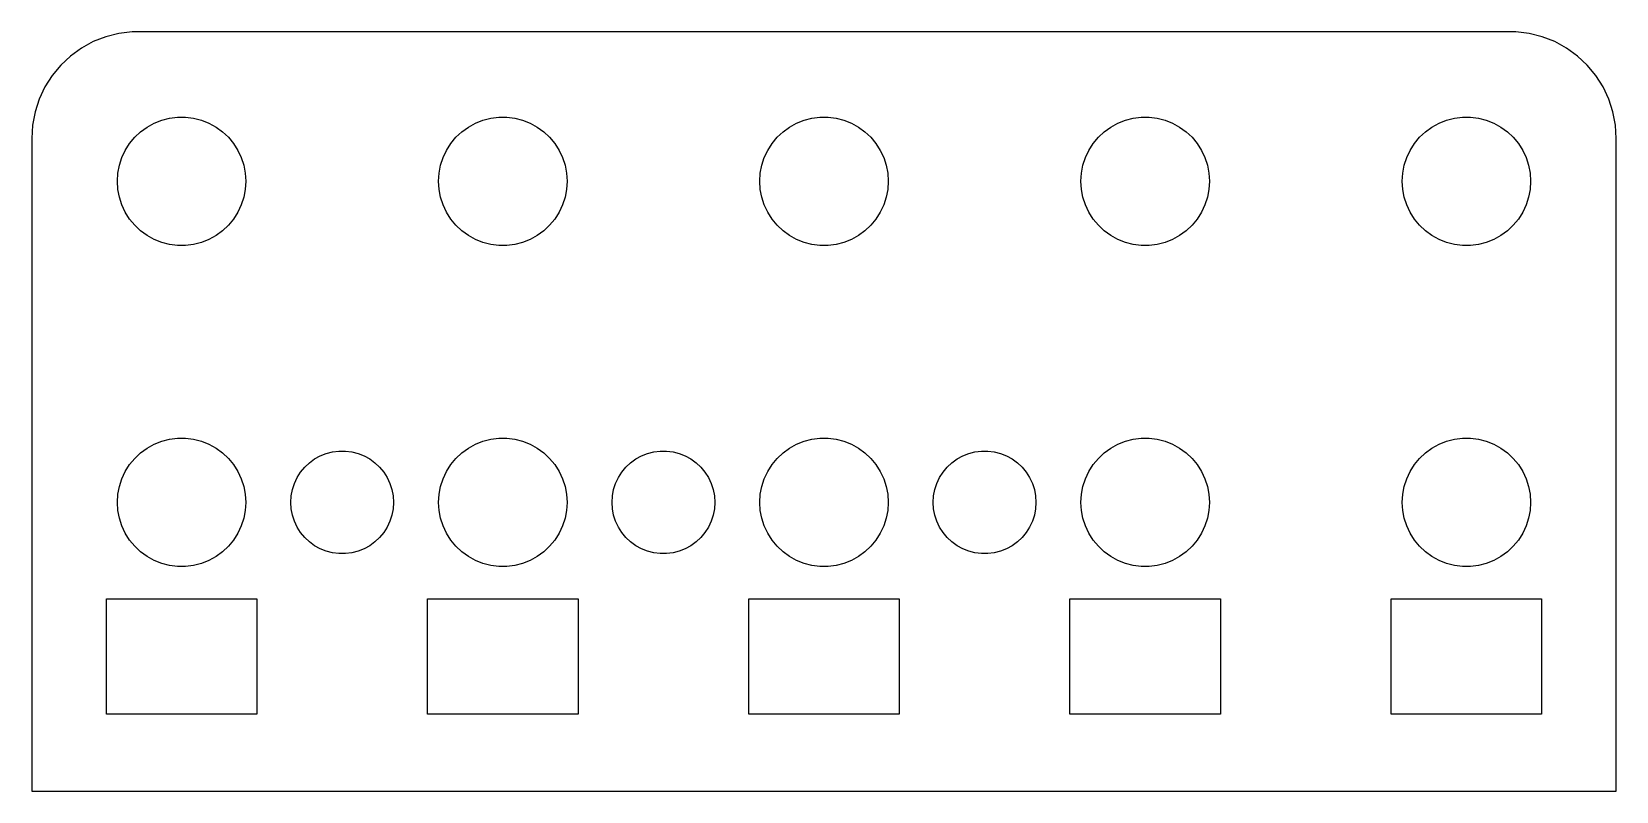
# Model space of a CAD drawing. Header units: metres. Extents: x -37 to 37, y 0 to 152.
# Drawn here: x -37 to 37, y 117 to 152.5 of the extents above; entities that cross this region are included whole.
import ezdxf

# ---------------------------------------------------------------- set-up
doc = ezdxf.new("R2010")
doc.units = ezdxf.units.M

msp = doc.modelspace()

# ---------------------------------------------------------------- linework, layer by layer
for p, q in [((-32.3139, 152.49), (-32.9369, 152.411)), ((32.3139, 152.49), (-32.3139, 152.49)), ((32.9369, 152.411), (32.3139, 152.49)), ((-34.6791, 151.722), (-35.1871, 151.353)), ((-34.1289, 152.024), (-34.6791, 151.722)), ((-33.5451, 152.255), (-34.1289, 152.024)), ((-32.9369, 152.411), (-33.5451, 152.255)), ((33.5451, 152.255), (32.9369, 152.411)), ((34.1289, 152.024), (33.5451, 152.255)), ((34.6791, 151.722), (34.1289, 152.024)), ((35.1871, 151.353), (34.6791, 151.722)), ((-35.1871, 151.353), (-35.6448, 150.923)), ((35.6448, 150.923), (35.1871, 151.353)), ((-36.0451, 150.439), (-36.3815, 149.909)), ((-35.6448, 150.923), (-36.0451, 150.439)), ((36.0451, 150.439), (35.6448, 150.923)), ((36.3815, 149.909), (36.0451, 150.439)), ((-36.3815, 149.909), (-36.6489, 149.341)), ((36.6489, 149.341), (36.3815, 149.909)), ((-36.8429, 148.743), (-36.9606, 148.127)), ((-36.6489, 149.341), (-36.8429, 148.743)), ((36.8429, 148.743), (36.6489, 149.341)), ((36.9606, 148.127), (36.8429, 148.743)), ((-36.9606, 148.127), (-37, 147.5)), ((-31.9123, 147.812), (-31.6075, 148.033)), ((-31.6075, 148.033), (-31.2773, 148.214)), ((-31.2773, 148.214), (-30.927, 148.353)), ((-30.927, 148.353), (-30.5621, 148.447)), ((-30.5621, 148.447), (-30.1884, 148.494)), ((-30.1884, 148.494), (-29.8116, 148.494)), ((-29.8116, 148.494), (-29.4379, 148.447)), ((-29.4379, 148.447), (-29.0729, 148.353)), ((-29.0729, 148.353), (-28.7227, 148.214)), ((-28.7227, 148.214), (-28.3925, 148.033)), ((-28.3925, 148.033), (-28.0877, 147.812)), ((-16.9123, 147.812), (-16.6075, 148.033)), ((-16.6075, 148.033), (-16.2773, 148.214)), ((-16.2773, 148.214), (-15.927, 148.353)), ((-15.927, 148.353), (-15.5621, 148.447)), ((-15.5621, 148.447), (-15.1884, 148.494)), ((-15.1884, 148.494), (-14.8116, 148.494)), ((-14.8116, 148.494), (-14.4379, 148.447)), ((-14.4379, 148.447), (-14.0729, 148.353)), ((-14.0729, 148.353), (-13.7227, 148.214)), ((-13.7227, 148.214), (-13.3925, 148.033)), ((-13.3925, 148.033), (-13.0877, 147.812)), ((-1.91226, 147.812), (-1.60747, 148.033)), ((-1.60747, 148.033), (-1.27733, 148.214)), ((-1.27733, 148.214), (-0.92705, 148.353)), ((-0.92705, 148.353), (-0.56213, 148.447)), ((-0.56213, 148.447), (-0.18837, 148.494)), ((-0.18837, 148.494), (0.18837, 148.494)), ((0.18837, 148.494), (0.56213, 148.447)), ((0.56213, 148.447), (0.92705, 148.353)), ((0.92705, 148.353), (1.27733, 148.214)), ((1.27733, 148.214), (1.60747, 148.033)), ((1.60747, 148.033), (1.91226, 147.812)), ((13.0877, 147.812), (13.3925, 148.033)), ((13.3925, 148.033), (13.7227, 148.214)), ((13.7227, 148.214), (14.0729, 148.353)), ((14.0729, 148.353), (14.4379, 148.447)), ((14.4379, 148.447), (14.8116, 148.494)), ((14.8116, 148.494), (15.1884, 148.494)), ((15.1884, 148.494), (15.5621, 148.447)), ((15.5621, 148.447), (15.927, 148.353)), ((15.927, 148.353), (16.2773, 148.214)), ((16.2773, 148.214), (16.6075, 148.033)), ((16.6075, 148.033), (16.9123, 147.812)), ((28.0877, 147.812), (28.3925, 148.033)), ((28.3925, 148.033), (28.7227, 148.214)), ((28.7227, 148.214), (29.0729, 148.353)), ((29.0729, 148.353), (29.4379, 148.447)), ((29.4379, 148.447), (29.8116, 148.494)), ((29.8116, 148.494), (30.1884, 148.494)), ((30.1884, 148.494), (30.5621, 148.447)), ((30.5621, 148.447), (30.927, 148.353)), ((30.927, 148.353), (31.2773, 148.214)), ((31.2773, 148.214), (31.6075, 148.033)), ((31.6075, 148.033), (31.9123, 147.812)), ((37, 147.5), (36.9606, 148.127)), ((-37, 147.5), (-37, 117)), ((-32.6289, 146.945), (-32.427, 147.263)), ((-32.427, 147.263), (-32.1869, 147.554)), ((-32.1869, 147.554), (-31.9123, 147.812)), ((-28.0877, 147.812), (-27.8131, 147.554)), ((-27.8131, 147.554), (-27.5729, 147.263)), ((-27.5729, 147.263), (-27.3711, 146.945)), ((-17.6289, 146.945), (-17.427, 147.263)), ((-17.427, 147.263), (-17.1869, 147.554)), ((-17.1869, 147.554), (-16.9123, 147.812)), ((-13.0877, 147.812), (-12.8131, 147.554)), ((-12.8131, 147.554), (-12.5729, 147.263)), ((-12.5729, 147.263), (-12.3711, 146.945)), ((-2.62891, 146.945), (-2.42705, 147.263)), ((-2.42705, 147.263), (-2.1869, 147.554)), ((-2.1869, 147.554), (-1.91226, 147.812)), ((1.91226, 147.812), (2.1869, 147.554)), ((2.1869, 147.554), (2.42705, 147.263)), ((2.42705, 147.263), (2.62891, 146.945)), ((12.3711, 146.945), (12.5729, 147.263)), ((12.5729, 147.263), (12.8131, 147.554)), ((12.8131, 147.554), (13.0877, 147.812)), ((16.9123, 147.812), (17.1869, 147.554)), ((17.1869, 147.554), (17.427, 147.263)), ((17.427, 147.263), (17.6289, 146.945)), ((27.3711, 146.945), (27.5729, 147.263)), ((27.5729, 147.263), (27.8131, 147.554)), ((27.8131, 147.554), (28.0877, 147.812)), ((31.9123, 147.812), (32.1869, 147.554)), ((32.1869, 147.554), (32.427, 147.263)), ((32.427, 147.263), (32.6289, 146.945)), ((37, 117), (37, 147.5)), ((-32.9057, 146.246), (-32.7893, 146.604)), ((-32.7893, 146.604), (-32.6289, 146.945)), ((-27.3711, 146.945), (-27.2107, 146.604)), ((-27.2107, 146.604), (-27.0942, 146.246)), ((-17.9057, 146.246), (-17.7893, 146.604)), ((-17.7893, 146.604), (-17.6289, 146.945)), ((-12.3711, 146.945), (-12.2107, 146.604)), ((-12.2107, 146.604), (-12.0942, 146.246)), ((-2.90575, 146.246), (-2.78932, 146.604)), ((-2.78932, 146.604), (-2.62891, 146.945)), ((2.62891, 146.945), (2.78932, 146.604)), ((2.78932, 146.604), (2.90575, 146.246)), ((12.0942, 146.246), (12.2107, 146.604)), ((12.2107, 146.604), (12.3711, 146.945)), ((17.6289, 146.945), (17.7893, 146.604)), ((17.7893, 146.604), (17.9057, 146.246)), ((27.0942, 146.246), (27.2107, 146.604)), ((27.2107, 146.604), (27.3711, 146.945)), ((32.6289, 146.945), (32.7893, 146.604)), ((32.7893, 146.604), (32.9057, 146.246)), ((-33, 145.5), (-32.9763, 145.876)), ((-32.9763, 145.876), (-32.9057, 146.246)), ((-27.0942, 146.246), (-27.0237, 145.876)), ((-27.0237, 145.876), (-27, 145.5)), ((-18, 145.5), (-17.9763, 145.876)), ((-17.9763, 145.876), (-17.9057, 146.246)), ((-12.0942, 146.246), (-12.0237, 145.876)), ((-12.0237, 145.876), (-12, 145.5)), ((-3, 145.5), (-2.97633, 145.876)), ((-2.97633, 145.876), (-2.90575, 146.246)), ((2.90575, 146.246), (2.97633, 145.876)), ((2.97633, 145.876), (3, 145.5)), ((12, 145.5), (12.0237, 145.876)), ((12.0237, 145.876), (12.0942, 146.246)), ((17.9057, 146.246), (17.9763, 145.876)), ((17.9763, 145.876), (18, 145.5)), ((27, 145.5), (27.0237, 145.876)), ((27.0237, 145.876), (27.0942, 146.246)), ((32.9057, 146.246), (32.9763, 145.876)), ((32.9763, 145.876), (33, 145.5)), ((-32.9763, 145.124), (-33, 145.5)), ((-32.9057, 144.754), (-32.9763, 145.124)), ((-27.0237, 145.124), (-27.0942, 144.754)), ((-27, 145.5), (-27.0237, 145.124)), ((-17.9763, 145.124), (-18, 145.5)), ((-17.9057, 144.754), (-17.9763, 145.124)), ((-12.0237, 145.124), (-12.0942, 144.754)), ((-12, 145.5), (-12.0237, 145.124)), ((-2.97633, 145.124), (-3, 145.5)), ((-2.90575, 144.754), (-2.97633, 145.124)), ((2.97633, 145.124), (2.90575, 144.754)), ((3, 145.5), (2.97633, 145.124)), ((12.0237, 145.124), (12, 145.5)), ((12.0942, 144.754), (12.0237, 145.124)), ((17.9763, 145.124), (17.9057, 144.754)), ((18, 145.5), (17.9763, 145.124)), ((27.0237, 145.124), (27, 145.5)), ((27.0942, 144.754), (27.0237, 145.124)), ((32.9763, 145.124), (32.9057, 144.754)), ((33, 145.5), (32.9763, 145.124)), ((-32.7893, 144.396), (-32.9057, 144.754)), ((-32.6289, 144.055), (-32.7893, 144.396)), ((-27.2107, 144.396), (-27.3711, 144.055)), ((-27.0942, 144.754), (-27.2107, 144.396)), ((-17.7893, 144.396), (-17.9057, 144.754)), ((-17.6289, 144.055), (-17.7893, 144.396)), ((-12.2107, 144.396), (-12.3711, 144.055)), ((-12.0942, 144.754), (-12.2107, 144.396)), ((-2.78932, 144.396), (-2.90575, 144.754)), ((-2.62891, 144.055), (-2.78932, 144.396)), ((2.78932, 144.396), (2.62891, 144.055)), ((2.90575, 144.754), (2.78932, 144.396)), ((12.2107, 144.396), (12.0942, 144.754)), ((12.3711, 144.055), (12.2107, 144.396)), ((17.7893, 144.396), (17.6289, 144.055)), ((17.9057, 144.754), (17.7893, 144.396)), ((27.2107, 144.396), (27.0942, 144.754)), ((27.3711, 144.055), (27.2107, 144.396)), ((32.7893, 144.396), (32.6289, 144.055)), ((32.9057, 144.754), (32.7893, 144.396)), ((-32.427, 143.737), (-32.6289, 144.055)), ((-32.1869, 143.446), (-32.427, 143.737)), ((-27.5729, 143.737), (-27.8131, 143.446)), ((-27.3711, 144.055), (-27.5729, 143.737)), ((-17.427, 143.737), (-17.6289, 144.055)), ((-17.1869, 143.446), (-17.427, 143.737)), ((-12.5729, 143.737), (-12.8131, 143.446)), ((-12.3711, 144.055), (-12.5729, 143.737)), ((-2.42705, 143.737), (-2.62891, 144.055)), ((-2.1869, 143.446), (-2.42705, 143.737)), ((2.42705, 143.737), (2.1869, 143.446)), ((2.62891, 144.055), (2.42705, 143.737)), ((12.5729, 143.737), (12.3711, 144.055)), ((12.8131, 143.446), (12.5729, 143.737)), ((17.427, 143.737), (17.1869, 143.446)), ((17.6289, 144.055), (17.427, 143.737)), ((27.5729, 143.737), (27.3711, 144.055)), ((27.8131, 143.446), (27.5729, 143.737)), ((32.427, 143.737), (32.1869, 143.446)), ((32.6289, 144.055), (32.427, 143.737)), ((-31.9123, 143.188), (-32.1869, 143.446)), ((-31.6075, 142.967), (-31.9123, 143.188)), ((-31.2773, 142.786), (-31.6075, 142.967)), ((-28.3925, 142.967), (-28.7227, 142.786)), ((-28.0877, 143.188), (-28.3925, 142.967)), ((-27.8131, 143.446), (-28.0877, 143.188)), ((-16.9123, 143.188), (-17.1869, 143.446)), ((-16.6075, 142.967), (-16.9123, 143.188)), ((-16.2773, 142.786), (-16.6075, 142.967)), ((-13.3925, 142.967), (-13.7227, 142.786)), ((-13.0877, 143.188), (-13.3925, 142.967)), ((-12.8131, 143.446), (-13.0877, 143.188)), ((-1.91226, 143.188), (-2.1869, 143.446)), ((-1.60747, 142.967), (-1.91226, 143.188)), ((-1.27733, 142.786), (-1.60747, 142.967)), ((1.60747, 142.967), (1.27733, 142.786)), ((1.91226, 143.188), (1.60747, 142.967)), ((2.1869, 143.446), (1.91226, 143.188)), ((13.0877, 143.188), (12.8131, 143.446)), ((13.3925, 142.967), (13.0877, 143.188)), ((13.7227, 142.786), (13.3925, 142.967)), ((16.6075, 142.967), (16.2773, 142.786)), ((16.9123, 143.188), (16.6075, 142.967)), ((17.1869, 143.446), (16.9123, 143.188)), ((28.0877, 143.188), (27.8131, 143.446)), ((28.3925, 142.967), (28.0877, 143.188)), ((28.7227, 142.786), (28.3925, 142.967)), ((31.6075, 142.967), (31.2773, 142.786)), ((31.9123, 143.188), (31.6075, 142.967)), ((32.1869, 143.446), (31.9123, 143.188)), ((-30.927, 142.647), (-31.2773, 142.786)), ((-30.5621, 142.553), (-30.927, 142.647)), ((-30.1884, 142.506), (-30.5621, 142.553)), ((-29.8116, 142.506), (-30.1884, 142.506)), ((-29.4379, 142.553), (-29.8116, 142.506)), ((-29.0729, 142.647), (-29.4379, 142.553)), ((-28.7227, 142.786), (-29.0729, 142.647)), ((-15.927, 142.647), (-16.2773, 142.786)), ((-15.5621, 142.553), (-15.927, 142.647)), ((-15.1884, 142.506), (-15.5621, 142.553)), ((-14.8116, 142.506), (-15.1884, 142.506)), ((-14.4379, 142.553), (-14.8116, 142.506)), ((-14.0729, 142.647), (-14.4379, 142.553)), ((-13.7227, 142.786), (-14.0729, 142.647)), ((-0.92705, 142.647), (-1.27733, 142.786)), ((-0.56213, 142.553), (-0.92705, 142.647)), ((-0.18837, 142.506), (-0.56213, 142.553)), ((0.18837, 142.506), (-0.18837, 142.506)), ((0.56213, 142.553), (0.18837, 142.506)), ((0.92705, 142.647), (0.56213, 142.553)), ((1.27733, 142.786), (0.92705, 142.647)), ((14.0729, 142.647), (13.7227, 142.786)), ((14.4379, 142.553), (14.0729, 142.647)), ((14.8116, 142.506), (14.4379, 142.553)), ((15.1884, 142.506), (14.8116, 142.506)), ((15.5621, 142.553), (15.1884, 142.506)), ((15.927, 142.647), (15.5621, 142.553)), ((16.2773, 142.786), (15.927, 142.647)), ((29.0729, 142.647), (28.7227, 142.786)), ((29.4379, 142.553), (29.0729, 142.647)), ((29.8116, 142.506), (29.4379, 142.553)), ((30.1884, 142.506), (29.8116, 142.506)), ((30.5621, 142.553), (30.1884, 142.506)), ((30.927, 142.647), (30.5621, 142.553)), ((31.2773, 142.786), (30.927, 142.647)), ((-31.6075, 133.033), (-31.2773, 133.214)), ((-31.2773, 133.214), (-30.927, 133.353)), ((-30.927, 133.353), (-30.5621, 133.447)), ((-30.5621, 133.447), (-30.1884, 133.494)), ((-30.1884, 133.494), (-29.8116, 133.494)), ((-29.8116, 133.494), (-29.4379, 133.447)), ((-29.4379, 133.447), (-29.0729, 133.353)), ((-29.0729, 133.353), (-28.7227, 133.214)), ((-28.7227, 133.214), (-28.3925, 133.033)), ((-16.6075, 133.033), (-16.2773, 133.214)), ((-16.2773, 133.214), (-15.927, 133.353)), ((-15.927, 133.353), (-15.5621, 133.447)), ((-15.5621, 133.447), (-15.1884, 133.494)), ((-15.1884, 133.494), (-14.8116, 133.494)), ((-14.8116, 133.494), (-14.4379, 133.447)), ((-14.4379, 133.447), (-14.0729, 133.353)), ((-14.0729, 133.353), (-13.7227, 133.214)), ((-13.7227, 133.214), (-13.3925, 133.033)), ((-1.60747, 133.033), (-1.27733, 133.214)), ((-1.27733, 133.214), (-0.92705, 133.353)), ((-0.92705, 133.353), (-0.56213, 133.447)), ((-0.56213, 133.447), (-0.18837, 133.494)), ((-0.18837, 133.494), (0.18837, 133.494)), ((0.18837, 133.494), (0.56213, 133.447)), ((0.56213, 133.447), (0.92705, 133.353)), ((0.92705, 133.353), (1.27733, 133.214)), ((1.27733, 133.214), (1.60747, 133.033)), ((13.3925, 133.033), (13.7227, 133.214)), ((13.7227, 133.214), (14.0729, 133.353)), ((14.0729, 133.353), (14.4379, 133.447)), ((14.4379, 133.447), (14.8116, 133.494)), ((14.8116, 133.494), (15.1884, 133.494)), ((15.1884, 133.494), (15.5621, 133.447)), ((15.5621, 133.447), (15.927, 133.353)), ((15.927, 133.353), (16.2773, 133.214)), ((16.2773, 133.214), (16.6075, 133.033)), ((28.3925, 133.033), (28.7227, 133.214)), ((28.7227, 133.214), (29.0729, 133.353)), ((29.0729, 133.353), (29.4379, 133.447)), ((29.4379, 133.447), (29.8116, 133.494)), ((29.8116, 133.494), (30.1884, 133.494)), ((30.1884, 133.494), (30.5621, 133.447)), ((30.5621, 133.447), (30.927, 133.353)), ((30.927, 133.353), (31.2773, 133.214)), ((31.2773, 133.214), (31.6075, 133.033)), ((-32.427, 132.263), (-32.1869, 132.554)), ((-32.1869, 132.554), (-31.9123, 132.812)), ((-31.9123, 132.812), (-31.6075, 133.033)), ((-28.3925, 133.033), (-28.0877, 132.812)), ((-28.0877, 132.812), (-27.8131, 132.554)), ((-27.8131, 132.554), (-27.5729, 132.263)), ((-24.0298, 132.349), (-23.786, 132.526)), ((-23.786, 132.526), (-23.5219, 132.672)), ((-23.5219, 132.672), (-23.2416, 132.783)), ((-23.2416, 132.783), (-22.9497, 132.857)), ((-22.9497, 132.857), (-22.6507, 132.895)), ((-22.6507, 132.895), (-22.3493, 132.895)), ((-22.3493, 132.895), (-22.0503, 132.857)), ((-22.0503, 132.857), (-21.7583, 132.783)), ((-21.7583, 132.783), (-21.4781, 132.672)), ((-21.4781, 132.672), (-21.214, 132.526)), ((-21.214, 132.526), (-20.9702, 132.349)), ((-17.427, 132.263), (-17.1869, 132.554)), ((-17.1869, 132.554), (-16.9123, 132.812)), ((-16.9123, 132.812), (-16.6075, 133.033)), ((-13.3925, 133.033), (-13.0877, 132.812)), ((-13.0877, 132.812), (-12.8131, 132.554)), ((-12.8131, 132.554), (-12.5729, 132.263)), ((-9.02982, 132.349), (-8.78598, 132.526)), ((-8.78598, 132.526), (-8.52187, 132.672)), ((-8.52187, 132.672), (-8.24164, 132.783)), ((-8.24164, 132.783), (-7.94971, 132.857)), ((-7.94971, 132.857), (-7.6507, 132.895)), ((-7.6507, 132.895), (-7.34929, 132.895)), ((-7.34929, 132.895), (-7.05028, 132.857)), ((-7.05028, 132.857), (-6.75835, 132.783)), ((-6.75835, 132.783), (-6.47812, 132.672)), ((-6.47812, 132.672), (-6.214, 132.526)), ((-6.214, 132.526), (-5.97017, 132.349)), ((-2.42705, 132.263), (-2.1869, 132.554)), ((-2.1869, 132.554), (-1.91226, 132.812)), ((-1.91226, 132.812), (-1.60747, 133.033)), ((1.60747, 133.033), (1.91226, 132.812)), ((1.91226, 132.812), (2.1869, 132.554)), ((2.1869, 132.554), (2.42705, 132.263)), ((5.97017, 132.349), (6.214, 132.526)), ((6.214, 132.526), (6.47812, 132.672)), ((6.47812, 132.672), (6.75835, 132.783)), ((6.75835, 132.783), (7.05028, 132.857)), ((7.05028, 132.857), (7.34929, 132.895)), ((7.34929, 132.895), (7.6507, 132.895)), ((7.6507, 132.895), (7.94971, 132.857)), ((7.94971, 132.857), (8.24164, 132.783)), ((8.24164, 132.783), (8.52187, 132.672)), ((8.52187, 132.672), (8.78598, 132.526)), ((8.78598, 132.526), (9.02982, 132.349)), ((12.5729, 132.263), (12.8131, 132.554)), ((12.8131, 132.554), (13.0877, 132.812)), ((13.0877, 132.812), (13.3925, 133.033)), ((16.6075, 133.033), (16.9123, 132.812)), ((16.9123, 132.812), (17.1869, 132.554)), ((17.1869, 132.554), (17.427, 132.263)), ((27.5729, 132.263), (27.8131, 132.554)), ((27.8131, 132.554), (28.0877, 132.812)), ((28.0877, 132.812), (28.3925, 133.033)), ((31.6075, 133.033), (31.9123, 132.812)), ((31.9123, 132.812), (32.1869, 132.554)), ((32.1869, 132.554), (32.427, 132.263)), ((-32.7893, 131.604), (-32.6289, 131.945)), ((-32.6289, 131.945), (-32.427, 132.263)), ((-27.5729, 132.263), (-27.3711, 131.945)), ((-27.3711, 131.945), (-27.2107, 131.604)), ((-24.6031, 131.656), (-24.4416, 131.911)), ((-24.4416, 131.911), (-24.2495, 132.143)), ((-24.2495, 132.143), (-24.0298, 132.349)), ((-20.9702, 132.349), (-20.7505, 132.143)), ((-20.7505, 132.143), (-20.5583, 131.911)), ((-20.5583, 131.911), (-20.3969, 131.656)), ((-17.7893, 131.604), (-17.6289, 131.945)), ((-17.6289, 131.945), (-17.427, 132.263)), ((-12.5729, 132.263), (-12.3711, 131.945)), ((-12.3711, 131.945), (-12.2107, 131.604)), ((-9.60313, 131.656), (-9.44164, 131.911)), ((-9.44164, 131.911), (-9.24951, 132.143)), ((-9.24951, 132.143), (-9.02982, 132.349)), ((-5.97017, 132.349), (-5.75047, 132.143)), ((-5.75047, 132.143), (-5.55835, 131.911)), ((-5.55835, 131.911), (-5.39685, 131.656)), ((-2.78932, 131.604), (-2.62891, 131.945)), ((-2.62891, 131.945), (-2.42705, 132.263)), ((2.42705, 132.263), (2.62891, 131.945)), ((2.62891, 131.945), (2.78932, 131.604)), ((5.39685, 131.656), (5.55835, 131.911)), ((5.55835, 131.911), (5.75047, 132.143)), ((5.75047, 132.143), (5.97017, 132.349)), ((9.02982, 132.349), (9.24951, 132.143)), ((9.24951, 132.143), (9.44164, 131.911)), ((9.44164, 131.911), (9.60313, 131.656)), ((12.2107, 131.604), (12.3711, 131.945)), ((12.3711, 131.945), (12.5729, 132.263)), ((17.427, 132.263), (17.6289, 131.945)), ((17.6289, 131.945), (17.7893, 131.604)), ((27.2107, 131.604), (27.3711, 131.945)), ((27.3711, 131.945), (27.5729, 132.263)), ((32.427, 132.263), (32.6289, 131.945)), ((32.6289, 131.945), (32.7893, 131.604)), ((-32.9763, 130.876), (-32.9057, 131.246)), ((-32.9057, 131.246), (-32.7893, 131.604)), ((-27.2107, 131.604), (-27.0942, 131.246)), ((-27.0942, 131.246), (-27.0237, 130.876)), ((-24.8811, 130.801), (-24.8246, 131.097)), ((-24.8246, 131.097), (-24.7315, 131.383)), ((-24.7315, 131.383), (-24.6031, 131.656)), ((-20.3969, 131.656), (-20.2685, 131.383)), ((-20.2685, 131.383), (-20.1754, 131.097)), ((-20.1754, 131.097), (-20.1189, 130.801)), ((-17.9763, 130.876), (-17.9057, 131.246)), ((-17.9057, 131.246), (-17.7893, 131.604)), ((-12.2107, 131.604), (-12.0942, 131.246)), ((-12.0942, 131.246), (-12.0237, 130.876)), ((-9.88107, 130.801), (-9.82458, 131.097)), ((-9.82458, 131.097), (-9.73146, 131.383)), ((-9.73146, 131.383), (-9.60313, 131.656)), ((-5.39685, 131.656), (-5.26852, 131.383)), ((-5.26852, 131.383), (-5.1754, 131.097)), ((-5.1754, 131.097), (-5.11891, 130.801)), ((-2.97633, 130.876), (-2.90575, 131.246)), ((-2.90575, 131.246), (-2.78932, 131.604)), ((2.78932, 131.604), (2.90575, 131.246)), ((2.90575, 131.246), (2.97633, 130.876)), ((5.11891, 130.801), (5.1754, 131.097)), ((5.1754, 131.097), (5.26852, 131.383)), ((5.26852, 131.383), (5.39685, 131.656)), ((9.60313, 131.656), (9.73146, 131.383)), ((9.73146, 131.383), (9.82458, 131.097)), ((9.82458, 131.097), (9.88107, 130.801)), ((12.0237, 130.876), (12.0942, 131.246)), ((12.0942, 131.246), (12.2107, 131.604)), ((17.7893, 131.604), (17.9057, 131.246)), ((17.9057, 131.246), (17.9763, 130.876)), ((27.0237, 130.876), (27.0942, 131.246)), ((27.0942, 131.246), (27.2107, 131.604)), ((32.7893, 131.604), (32.9057, 131.246)), ((32.9057, 131.246), (32.9763, 130.876)), ((-33, 130.5), (-32.9763, 130.876)), ((-32.9763, 130.124), (-33, 130.5)), ((-27.0237, 130.876), (-27, 130.5)), ((-27, 130.5), (-27.0237, 130.124)), ((-24.9, 130.5), (-24.8811, 130.801)), ((-24.8811, 130.199), (-24.9, 130.5)), ((-20.1189, 130.801), (-20.1, 130.5)), ((-20.1, 130.5), (-20.1189, 130.199)), ((-18, 130.5), (-17.9763, 130.876)), ((-17.9763, 130.124), (-18, 130.5)), ((-12.0237, 130.876), (-12, 130.5)), ((-12, 130.5), (-12.0237, 130.124)), ((-9.89999, 130.5), (-9.88107, 130.801)), ((-9.88107, 130.199), (-9.89999, 130.5)), ((-5.11891, 130.801), (-5.09999, 130.5)), ((-5.09999, 130.5), (-5.11891, 130.199)), ((-3, 130.5), (-2.97633, 130.876)), ((-2.97633, 130.124), (-3, 130.5)), ((2.97633, 130.876), (3, 130.5)), ((3, 130.5), (2.97633, 130.124)), ((5.09999, 130.5), (5.11891, 130.801)), ((5.11891, 130.199), (5.09999, 130.5)), ((9.88107, 130.801), (9.89999, 130.5)), ((9.89999, 130.5), (9.88107, 130.199)), ((12, 130.5), (12.0237, 130.876)), ((12.0237, 130.124), (12, 130.5)), ((17.9763, 130.876), (18, 130.5)), ((18, 130.5), (17.9763, 130.124)), ((27, 130.5), (27.0237, 130.876)), ((27.0237, 130.124), (27, 130.5)), ((32.9763, 130.876), (33, 130.5)), ((33, 130.5), (32.9763, 130.124)), ((-32.9057, 129.754), (-32.9763, 130.124)), ((-32.7893, 129.396), (-32.9057, 129.754)), ((-27.0942, 129.754), (-27.2107, 129.396)), ((-27.0237, 130.124), (-27.0942, 129.754)), ((-24.8246, 129.903), (-24.8811, 130.199)), ((-24.7315, 129.617), (-24.8246, 129.903)), ((-24.6031, 129.344), (-24.7315, 129.617)), ((-20.2685, 129.617), (-20.3969, 129.344)), ((-20.1754, 129.903), (-20.2685, 129.617)), ((-20.1189, 130.199), (-20.1754, 129.903)), ((-17.9057, 129.754), (-17.9763, 130.124)), ((-17.7893, 129.396), (-17.9057, 129.754)), ((-12.0942, 129.754), (-12.2107, 129.396)), ((-12.0237, 130.124), (-12.0942, 129.754)), ((-9.82458, 129.903), (-9.88107, 130.199)), ((-9.73146, 129.617), (-9.82458, 129.903)), ((-9.60313, 129.344), (-9.73146, 129.617)), ((-5.26852, 129.617), (-5.39685, 129.344)), ((-5.1754, 129.903), (-5.26852, 129.617)), ((-5.11891, 130.199), (-5.1754, 129.903)), ((-2.90575, 129.754), (-2.97633, 130.124)), ((-2.78932, 129.396), (-2.90575, 129.754)), ((2.90575, 129.754), (2.78932, 129.396)), ((2.97633, 130.124), (2.90575, 129.754)), ((5.1754, 129.903), (5.11891, 130.199)), ((5.26852, 129.617), (5.1754, 129.903)), ((5.39685, 129.344), (5.26852, 129.617)), ((9.73146, 129.617), (9.60313, 129.344)), ((9.82458, 129.903), (9.73146, 129.617)), ((9.88107, 130.199), (9.82458, 129.903)), ((12.0942, 129.754), (12.0237, 130.124)), ((12.2107, 129.396), (12.0942, 129.754)), ((17.9057, 129.754), (17.7893, 129.396)), ((17.9763, 130.124), (17.9057, 129.754)), ((27.0942, 129.754), (27.0237, 130.124)), ((27.2107, 129.396), (27.0942, 129.754)), ((32.9057, 129.754), (32.7893, 129.396)), ((32.9763, 130.124), (32.9057, 129.754)), ((-32.6289, 129.055), (-32.7893, 129.396)), ((-32.427, 128.737), (-32.6289, 129.055)), ((-27.3711, 129.055), (-27.5729, 128.737)), ((-27.2107, 129.396), (-27.3711, 129.055)), ((-24.4416, 129.089), (-24.6031, 129.344)), ((-24.2495, 128.857), (-24.4416, 129.089)), ((-24.0298, 128.651), (-24.2495, 128.857)), ((-20.7505, 128.857), (-20.9702, 128.651)), ((-20.5583, 129.089), (-20.7505, 128.857)), ((-20.3969, 129.344), (-20.5583, 129.089)), ((-17.6289, 129.055), (-17.7893, 129.396)), ((-17.427, 128.737), (-17.6289, 129.055)), ((-12.3711, 129.055), (-12.5729, 128.737)), ((-12.2107, 129.396), (-12.3711, 129.055)), ((-9.44164, 129.089), (-9.60313, 129.344)), ((-9.24951, 128.857), (-9.44164, 129.089)), ((-9.02982, 128.651), (-9.24951, 128.857)), ((-5.75047, 128.857), (-5.97017, 128.651)), ((-5.55835, 129.089), (-5.75047, 128.857)), ((-5.39685, 129.344), (-5.55835, 129.089)), ((-2.62891, 129.055), (-2.78932, 129.396)), ((-2.42705, 128.737), (-2.62891, 129.055)), ((2.62891, 129.055), (2.42705, 128.737)), ((2.78932, 129.396), (2.62891, 129.055)), ((5.55835, 129.089), (5.39685, 129.344)), ((5.75047, 128.857), (5.55835, 129.089)), ((5.97017, 128.651), (5.75047, 128.857)), ((9.24951, 128.857), (9.02982, 128.651)), ((9.44164, 129.089), (9.24951, 128.857)), ((9.60313, 129.344), (9.44164, 129.089)), ((12.3711, 129.055), (12.2107, 129.396)), ((12.5729, 128.737), (12.3711, 129.055)), ((17.6289, 129.055), (17.427, 128.737)), ((17.7893, 129.396), (17.6289, 129.055)), ((27.3711, 129.055), (27.2107, 129.396)), ((27.5729, 128.737), (27.3711, 129.055)), ((32.6289, 129.055), (32.427, 128.737)), ((32.7893, 129.396), (32.6289, 129.055)), ((-32.1869, 128.446), (-32.427, 128.737)), ((-31.9123, 128.188), (-32.1869, 128.446)), ((-31.6075, 127.967), (-31.9123, 128.188)), ((-28.0877, 128.188), (-28.3925, 127.967)), ((-27.8131, 128.446), (-28.0877, 128.188)), ((-27.5729, 128.737), (-27.8131, 128.446)), ((-23.786, 128.474), (-24.0298, 128.651)), ((-23.5219, 128.328), (-23.786, 128.474)), ((-23.2416, 128.217), (-23.5219, 128.328)), ((-22.9497, 128.143), (-23.2416, 128.217)), ((-22.6507, 128.105), (-22.9497, 128.143)), ((-22.3493, 128.105), (-22.6507, 128.105)), ((-22.0503, 128.143), (-22.3493, 128.105)), ((-21.7583, 128.217), (-22.0503, 128.143)), ((-21.4781, 128.328), (-21.7583, 128.217)), ((-21.214, 128.474), (-21.4781, 128.328)), ((-20.9702, 128.651), (-21.214, 128.474)), ((-17.1869, 128.446), (-17.427, 128.737)), ((-16.9123, 128.188), (-17.1869, 128.446)), ((-16.6075, 127.967), (-16.9123, 128.188)), ((-13.0877, 128.188), (-13.3925, 127.967)), ((-12.8131, 128.446), (-13.0877, 128.188)), ((-12.5729, 128.737), (-12.8131, 128.446)), ((-8.78598, 128.474), (-9.02982, 128.651)), ((-8.52187, 128.328), (-8.78598, 128.474)), ((-8.24164, 128.217), (-8.52187, 128.328)), ((-7.94971, 128.143), (-8.24164, 128.217)), ((-7.6507, 128.105), (-7.94971, 128.143)), ((-7.34929, 128.105), (-7.6507, 128.105)), ((-7.05028, 128.143), (-7.34929, 128.105)), ((-6.75835, 128.217), (-7.05028, 128.143)), ((-6.47812, 128.328), (-6.75835, 128.217)), ((-6.214, 128.474), (-6.47812, 128.328)), ((-5.97017, 128.651), (-6.214, 128.474)), ((-2.1869, 128.446), (-2.42705, 128.737)), ((-1.91226, 128.188), (-2.1869, 128.446)), ((-1.60747, 127.967), (-1.91226, 128.188)), ((1.91226, 128.188), (1.60747, 127.967)), ((2.1869, 128.446), (1.91226, 128.188)), ((2.42705, 128.737), (2.1869, 128.446)), ((6.214, 128.474), (5.97017, 128.651)), ((6.47812, 128.328), (6.214, 128.474)), ((6.75835, 128.217), (6.47812, 128.328)), ((7.05028, 128.143), (6.75835, 128.217)), ((7.34929, 128.105), (7.05028, 128.143)), ((7.6507, 128.105), (7.34929, 128.105)), ((7.94971, 128.143), (7.6507, 128.105)), ((8.24164, 128.217), (7.94971, 128.143)), ((8.52187, 128.328), (8.24164, 128.217)), ((8.78598, 128.474), (8.52187, 128.328)), ((9.02982, 128.651), (8.78598, 128.474)), ((12.8131, 128.446), (12.5729, 128.737)), ((13.0877, 128.188), (12.8131, 128.446)), ((13.3925, 127.967), (13.0877, 128.188)), ((16.9123, 128.188), (16.6075, 127.967)), ((17.1869, 128.446), (16.9123, 128.188)), ((17.427, 128.737), (17.1869, 128.446)), ((27.8131, 128.446), (27.5729, 128.737)), ((28.0877, 128.188), (27.8131, 128.446)), ((28.3925, 127.967), (28.0877, 128.188)), ((31.9123, 128.188), (31.6075, 127.967)), ((32.1869, 128.446), (31.9123, 128.188)), ((32.427, 128.737), (32.1869, 128.446)), ((-31.2773, 127.786), (-31.6075, 127.967)), ((-30.927, 127.647), (-31.2773, 127.786)), ((-30.5621, 127.553), (-30.927, 127.647)), ((-30.1884, 127.506), (-30.5621, 127.553)), ((-29.8116, 127.506), (-30.1884, 127.506)), ((-29.4379, 127.553), (-29.8116, 127.506)), ((-29.0729, 127.647), (-29.4379, 127.553)), ((-28.7227, 127.786), (-29.0729, 127.647)), ((-28.3925, 127.967), (-28.7227, 127.786)), ((-16.2773, 127.786), (-16.6075, 127.967)), ((-15.927, 127.647), (-16.2773, 127.786)), ((-15.5621, 127.553), (-15.927, 127.647)), ((-15.1884, 127.506), (-15.5621, 127.553)), ((-14.8116, 127.506), (-15.1884, 127.506)), ((-14.4379, 127.553), (-14.8116, 127.506)), ((-14.0729, 127.647), (-14.4379, 127.553)), ((-13.7227, 127.786), (-14.0729, 127.647)), ((-13.3925, 127.967), (-13.7227, 127.786)), ((-1.27733, 127.786), (-1.60747, 127.967)), ((-0.92705, 127.647), (-1.27733, 127.786)), ((-0.56213, 127.553), (-0.92705, 127.647)), ((-0.18837, 127.506), (-0.56213, 127.553)), ((0.18837, 127.506), (-0.18837, 127.506)), ((0.56213, 127.553), (0.18837, 127.506)), ((0.92705, 127.647), (0.56213, 127.553)), ((1.27733, 127.786), (0.92705, 127.647)), ((1.60747, 127.967), (1.27733, 127.786)), ((13.7227, 127.786), (13.3925, 127.967)), ((14.0729, 127.647), (13.7227, 127.786)), ((14.4379, 127.553), (14.0729, 127.647)), ((14.8116, 127.506), (14.4379, 127.553)), ((15.1884, 127.506), (14.8116, 127.506)), ((15.5621, 127.553), (15.1884, 127.506)), ((15.927, 127.647), (15.5621, 127.553)), ((16.2773, 127.786), (15.927, 127.647)), ((16.6075, 127.967), (16.2773, 127.786)), ((28.7227, 127.786), (28.3925, 127.967)), ((29.0729, 127.647), (28.7227, 127.786)), ((29.4379, 127.553), (29.0729, 127.647)), ((29.8116, 127.506), (29.4379, 127.553)), ((30.1884, 127.506), (29.8116, 127.506)), ((30.5621, 127.553), (30.1884, 127.506)), ((30.927, 127.647), (30.5621, 127.553)), ((31.2773, 127.786), (30.927, 127.647)), ((31.6075, 127.967), (31.2773, 127.786)), ((-33.5142, 120.6), (-33.5142, 126)), ((-33.5142, 126), (-26.4858, 126)), ((-26.4858, 126), (-26.4858, 120.6)), ((-18.5142, 120.6), (-18.5142, 126)), ((-18.5142, 126), (-11.4858, 126)), ((-11.4858, 126), (-11.4858, 120.6)), ((-3.51418, 120.6), (-3.51418, 126)), ((-3.51418, 126), (3.51418, 126)), ((3.51418, 126), (3.51418, 120.6)), ((11.4858, 120.6), (11.4858, 126)), ((11.4858, 126), (18.5142, 126)), ((18.5142, 126), (18.5142, 120.6)), ((26.4858, 120.6), (26.4858, 126)), ((26.4858, 126), (33.5142, 126)), ((33.5142, 126), (33.5142, 120.6)), ((-26.4858, 120.6), (-33.5142, 120.6)), ((-11.4858, 120.6), (-18.5142, 120.6)), ((3.51418, 120.6), (-3.51418, 120.6)), ((18.5142, 120.6), (11.4858, 120.6)), ((33.5142, 120.6), (26.4858, 120.6)), ((-37, 117), (37, 117))]:
    msp.add_line(p, q)

doc.saveas('drawing.dxf')
